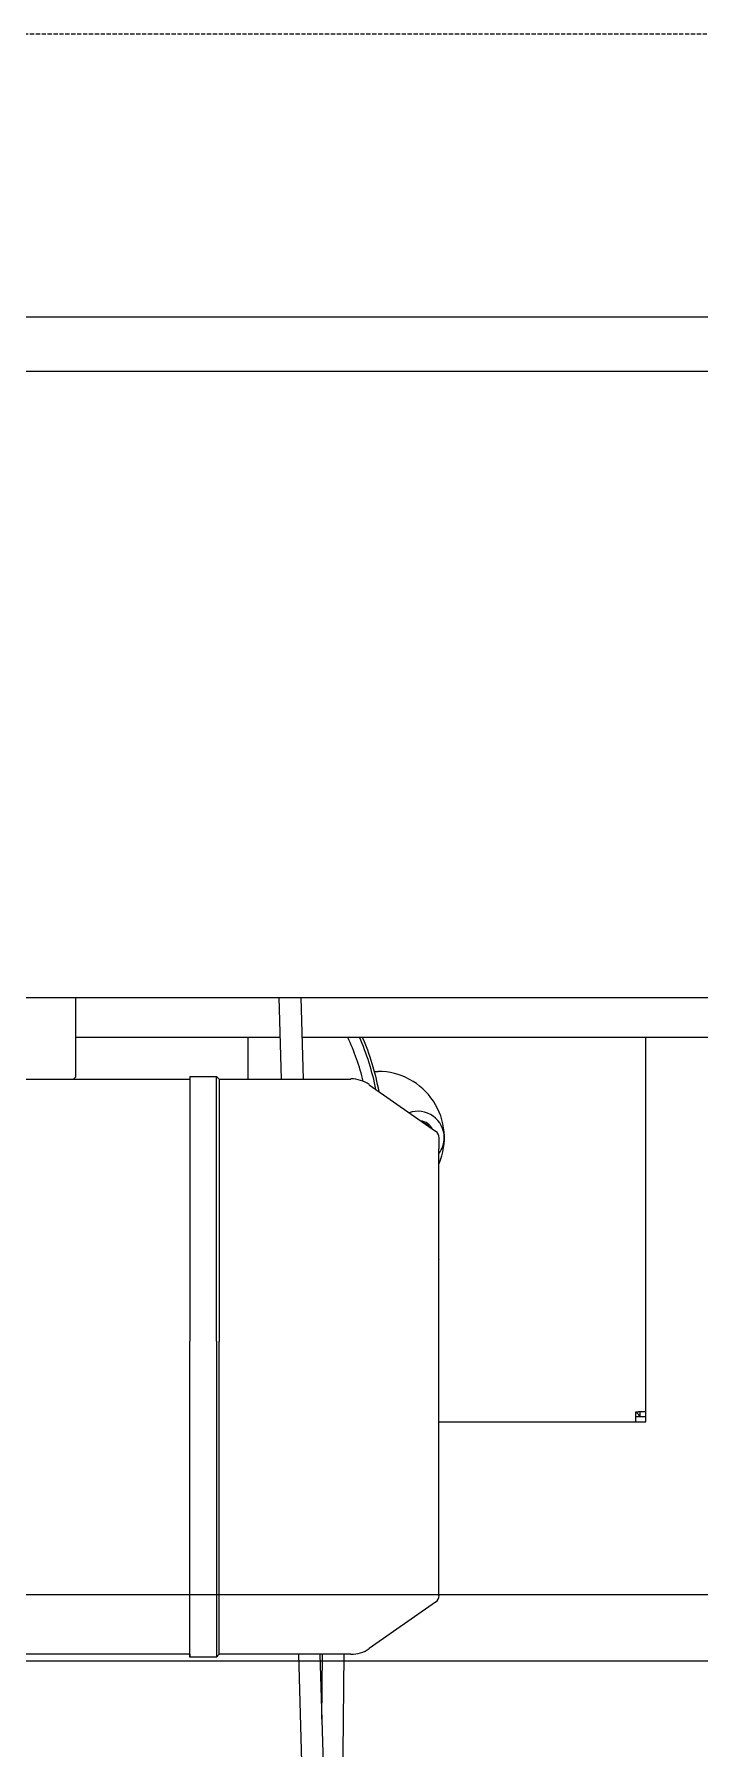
# Model space of a CAD drawing. Extents: x -1899985 to 1774885, y 556286 to 2175695.
# Drawn here: x -1132107 to -1131713, y 576450 to 577467 of the extents above; entities that cross this region are included whole.
import ezdxf

# ---------------------------------------------------------------- set-up
doc = ezdxf.new("R2010")
doc.units = 0
doc.header["$LTSCALE"] = 10
doc.header["$MEASUREMENT"] = 0
doc.linetypes.add('20剖面图$0$DASH', pattern=[0.35, 0.25, -0.1])
for name, color, linetype in [('20剖面图$0$A-LIN-V', 9, 'Continuous'), ('20剖面图$0$EWHS5T6M-1', 7, 'Continuous'), ('20剖面图$0$EWHS5T6M-3', 7, 'Continuous'), ('20剖面图$0$FHSGH10105-主梁-04', 7, 'Continuous'), ('20剖面图$0$FHSGH10105-主梁-06', 7, 'Continuous'), ('20剖面图$0$S-SB', 21, 'Continuous'), ('20剖面图$0$零件1^葫芦小车', 7, 'Continuous'), ('A-LIN-V', 9, 'Continuous')]:
    doc.layers.add(name, color=color, linetype=linetype)

# ---------------------------------------------------------------- blocks, each defined once
blk = doc.blocks.new('20剖面图$0$吊车5')
at = {"color": 3}
blk.add_line((1560515.7, -79801.8), (1560515.7, -79803.4), dxfattribs=at)
at = {"color": 6, "linetype": '20剖面图$0$DASH'}
blk.add_lwpolyline([(1563769.3, -78840.6), (1555174.3, -78840.6), (1555174.3, -81443.1)], dxfattribs=at)
at = {"layer": '20剖面图$0$EWHS5T6M-1', "color": 3, "linetype": 'Continuous'}
for p, q in [((1560550.3, -79460.5), (1560550.3, -79435.6)), ((1560786, -79658), (1560786, -79435.6)), ((1560786, -79663.9), (1560786, -79435.6)), ((1560625.1, -79456.1), (1560627.3, -79456.1)), ((1560781.7, -79659.6), (1560780.1, -79658)), ((1560780.1, -79658), (1560781.7, -79658)), ((1560780.1, -79659.6), (1560780.1, -79658)), ((1560781.7, -79659.6), (1560780.1, -79658)), ((1560780.1, -79663.9), (1560780.1, -79659.6)), ((1560780.1, -79660.8), (1560786, -79660.8)), ((1560786, -79658), (1560781.7, -79658)), ((1560782.8, -79660.7), (1560782.8, -79658)), ((1560782.8, -79660.7), (1560786, -79660.7)), ((1560786, -79660.7), (1560786, -79658)), ((1560786, -79663.9), (1560786, -79660.8)), ((1560663.4, -79663.9), (1560780.1, -79663.9)), ((1560663.4, -79663.9), (1560786, -79663.9)), ((1560780.1, -79663.9), (1560786, -79663.9))]:
    blk.add_line(p, q, dxfattribs=at)
for centre, radius, start, end in [((1560481.1, -79495.3), 141.4, 13.6474, 24.975), ((1560481.1, -79495.3), 147.7, 11.1841, 23.8445), ((1560481.1, -79495.3), 149.3, 10.5591, 23.5782), ((1560627.3, -79495.3), 39.3, 336.9261, 90), ((1560650.8, -79495.3), 15.7, 0, 108.9767), ((1560650.8, -79495.3), 10.2, 29.7951, 80.2049), ((1560650.8, -79495.3), 9.43, 43.5764, 66.4236), ((1560650.8, -79495.3), 15.7, 323.1301, 0)]:
    blk.add_arc(centre, radius, start, end, dxfattribs=at)
for points in [[(1560782.8, -79660.7), (1560782.8, -79660.5), (1560782.7, -79660.4), (1560782.3, -79660), (1560782, -79659.8), (1560781.7, -79659.6)], [(1560781.7, -79659.6), (1560781.9, -79659.9), (1560782.1, -79660.2), (1560782.4, -79660.6), (1560782.6, -79660.8), (1560782.8, -79660.8)]]:
    blk.add_open_spline(points, degree=3, knots=[0, 0, 0, 0, 0.5, 0.5, 1, 1, 1, 1], dxfattribs=at)
at = {"layer": '20剖面图$0$EWHS5T6M-3', "color": 3, "linetype": 'Continuous'}
for p, q in [((1559975.1, -79008.2), (1560889.7, -79008.2)), ((1559975.1, -79008.2), (1560889.7, -79008.2)), ((1559975.1, -79412.1), (1560889.7, -79412.1)), ((1560448.1, -79459.1), (1560448.1, -79412.1)), ((1560448.1, -79459.1), (1560446.6, -79460.5)), ((1560515.7, -79458.9), (1560515.7, -79616.1)), ((1560515.7, -79458.9), (1560531.4, -79458.9)), ((1560531.4, -79616.1), (1560531.4, -79458.9)), ((1560531.4, -79458.9), (1560533, -79460.5)), ((1560379.8, -79460.5), (1560515.7, -79460.5)), ((1560533, -79460.5), (1560533, -79616.3)), ((1560533, -79460.5), (1560611.2, -79460.5)), ((1560622, -79463.9), (1560661.4, -79491.5)), ((1560663.4, -79495.3), (1560663.4, -79501.9)), ((1560663.4, -79502), (1560663.4, -79501.9)), ((1560663.4, -79567.3), (1560663.4, -79502)), ((1560663.4, -79567.3), (1560663.4, -79567.6)), ((1560663.4, -79619.3), (1560663.4, -79567.6)), ((1560515.7, -79803.4), (1560515.7, -79616.1)), ((1560531.4, -79616.1), (1560531.4, -79803.4)), ((1560533, -79801.8), (1560533, -79616.3)), ((1560663.4, -79672.9), (1560663.4, -79619.3)), ((1560663.4, -79672.9), (1560663.4, -79663.9)), ((1560663.4, -79751), (1560663.4, -79673.2)), ((1560663.4, -79751), (1560663.4, -79673.2)), ((1560663.4, -79767), (1560663.4, -79751.2)), ((1560663.4, -79767), (1560663.4, -79751.2)), ((1560661.4, -79770.8), (1560622, -79798.4)), ((1560661.4, -79770.8), (1560622, -79798.4)), ((1560515.7, -79801.8), (1560379.8, -79801.8)), ((1560515.7, -79801.8), (1560379.8, -79801.8)), ((1560531.4, -79803.4), (1560515.7, -79803.4)), ((1560531.4, -79803.4), (1560515.7, -79803.4)), ((1560533, -79801.8), (1560531.4, -79803.4)), ((1560533, -79801.8), (1560531.4, -79803.4)), ((1560611.2, -79801.8), (1560533, -79801.8)), ((1560611.2, -79801.8), (1560533, -79801.8))]:
    blk.add_line(p, q, dxfattribs=at)
for centre, radius, start, end in [((1560611.2, -79479.3), 18.9, 55, 90), ((1560658.7, -79495.3), 4.71, 0, 55), ((1560657.9, -79502), 5.52, 359.9999, 1.295), ((1560632.7, -79567.6), 30.7, 359.9992, 0.5496), ((1560632.7, -79672.9), 30.7, 359.4504, 0.0008), ((1560632.7, -79672.9), 30.7, 359.4504, 0.0008), ((1560657.9, -79751), 5.52, 358.705, 0.0001), ((1560657.9, -79751), 5.52, 358.705, 0.0001), ((1560658.7, -79767), 4.71, 305, 0), ((1560658.7, -79767), 4.71, 305, 0), ((1560611.2, -79782.9), 18.9, 270, 305), ((1560611.2, -79782.9), 18.9, 270, 305)]:
    blk.add_arc(centre, radius, start, end, dxfattribs=at)
at = {"layer": '20剖面图$0$FHSGH10105-主梁-04', "color": 3, "linetype": 'Continuous'}
blk.add_line((1555299.5, -79040.6), (1563769.3, -79040.6), dxfattribs=at)
at = {"layer": '20剖面图$0$FHSGH10105-主梁-06', "color": 3, "linetype": 'Continuous'}
for p, q in [((1560448.1, -79435.6), (1560569.4, -79435.6)), ((1560582.1, -79435.6), (1560903.8, -79435.6)), ((1560786, -79435.6), (1560899.3, -79435.6)), ((1555503.3, -79766.3), (1563769.3, -79766.3)), ((1555299.5, -79805.6), (1563769.3, -79805.6))]:
    blk.add_line(p, q, dxfattribs=at)
at = {"layer": '20剖面图$0$零件1^葫芦小车', "color": 3, "linetype": 'Continuous'}
for p, q in [((1560570.1, -79460.5), (1560568.7, -79412.1)), ((1560581.4, -79412.1), (1560582.8, -79460.5)), ((1560590.6, -80158.2), (1560580.2, -79801.8)), ((1560592.8, -79801.8), (1560603.3, -80158.7)), ((1560593.9, -79840.2), (1560594.3, -79801.8)), ((1560606.9, -79801.8), (1560605.3, -79973.2))]:
    blk.add_line(p, q, dxfattribs=at)
blk = doc.blocks.new('20剖面图$0$G$C20E3758E')
at = {"layer": '20剖面图$0$S-SB', "xscale": 0.6363000000750548, "yscale": 0.6363000000750548, "zscale": 0.6363000000750548}
blk.add_blockref('20剖面图$0$吊车5', (-994678.75, 52810.36), dxfattribs=at)
blk = doc.blocks.new('20剖面图')
at = {"layer": '20剖面图$0$A-LIN-V', "xscale": 1.571585729816195, "yscale": 1.571585729816195, "zscale": 1.571585729816195}
blk.add_blockref('20剖面图$0$G$C20E3758E', (-1129307.8, 573312.1), dxfattribs=at)

msp = doc.modelspace()

# ---------------------------------------------------------------- block references
at = {"layer": 'A-LIN-V'}
msp.add_blockref('20剖面图', (0, 0), dxfattribs=at)

doc.saveas('drawing.dxf')
